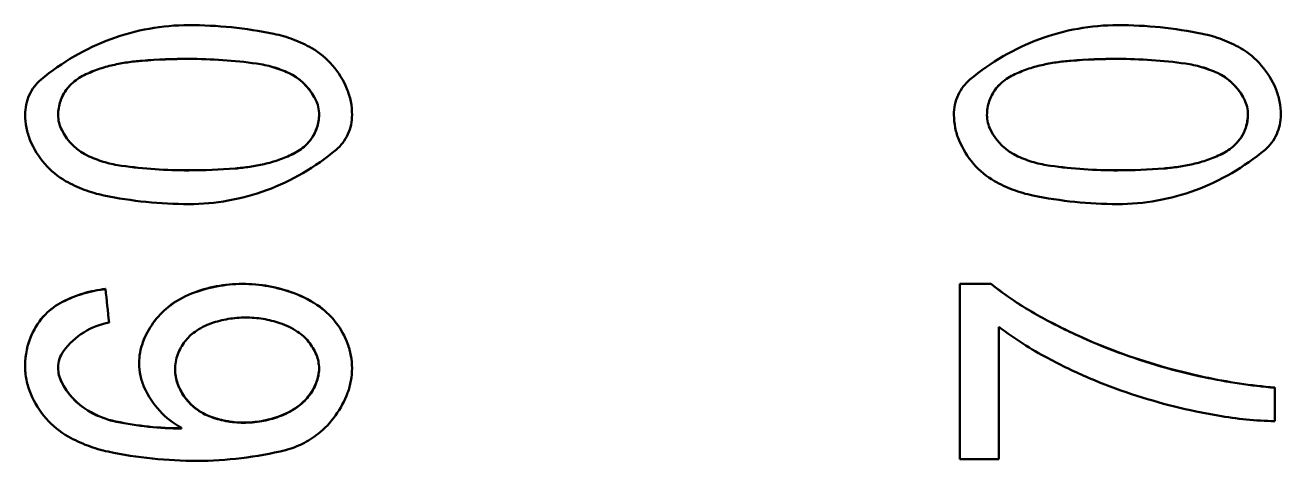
# Model space of a CAD drawing. Header units: millimetres. Extents: x -1259 to 2100, y -2965 to 1485.
# Drawn here: x 679.28 to 692.77, y 1057.17 to 1061.85 of the extents above; entities that cross this region are included whole.
import ezdxf

# ---------------------------------------------------------------- set-up
doc = ezdxf.new("R2010")
doc.units = ezdxf.units.MM
doc.header["$LTSCALE"] = 5
doc.layers.add('Visible (ISO)', color=7, linetype='Continuous', lineweight=50)

msp = doc.modelspace()

# ---------------------------------------------------------------- linework, layer by layer
at = {"layer": 'Visible (ISO)'}
for p, q in [((679.283, 1060.887), (679.283, 1060.887)), ((689.261, 1060.887), (689.261, 1060.887)), ((680.148, 1059.016), (680.148, 1059.015)), ((689.326, 1059.07), (689.66, 1059.07)), ((689.326, 1059.07), (689.326, 1059.069)), ((689.326, 1059.069), (689.326, 1057.185)), ((689.326, 1059.069), (689.66, 1059.069)), ((689.66, 1059.07), (689.66, 1059.069)), ((680.185, 1058.655), (680.185, 1058.654)), ((689.744, 1057.185), (689.744, 1058.608)), ((679.283, 1058.193), (679.283, 1058.192)), ((680.508, 1058.218), (680.508, 1058.216)), ((682.795, 1058.164), (682.795, 1058.163)), ((692.709, 1057.955), (692.709, 1057.953)), ((692.709, 1057.595), (692.709, 1057.953)), ((680.963, 1057.516), (680.963, 1057.524)), ((689.744, 1057.185), (689.326, 1057.185))]:
    msp.add_line(p, q, dxfattribs=at)
for centre, major_axis, ratio, start_param, end_param in [((681.042, 1055.004), (-6.485, 0.006), 0.999795, 4.713418, 4.790933), ((681.042, 1055), (-6.488, 0.006), 0.999795, 4.713418, 4.790893), ((691.02, 1055.004), (-6.485, 0.006), 0.999795, 4.713418, 4.790933), ((691.02, 1055), (-6.488, 0.006), 0.999795, 4.713418, 4.790893), ((682.155, 1060.871), (-0.04, -0.354), 0.799462, 1.307883, 1.709568), ((682.155, 1060.871), (-0.04, -0.354), 0.800062, 1.308109, 1.709422), ((692.133, 1060.871), (-0.04, -0.354), 0.799462, 1.307883, 1.709568), ((692.133, 1060.871), (-0.04, -0.354), 0.800062, 1.308109, 1.709422), ((681.041, 1066.501), (6.216, -0.003), 0.999215, 4.712978, 4.793175), ((681.041, 1066.498), (6.213, -0.003), 0.999215, 4.712978, 4.793217), ((691.019, 1066.501), (6.216, -0.003), 0.999215, 4.712978, 4.793175), ((691.019, 1066.498), (6.213, -0.003), 0.999215, 4.712978, 4.793217), ((680.166, 1061.101), (2.011, -19.456), 0.011986, 4.818518, 4.837172), ((680.166, 1061.101), (2.011, -19.466), 0.01198, 4.818519, 4.837173), ((681.186, 1058.132), (0.043, -0.356), 0.809817, 4.568773, 4.993765)]:
    msp.add_ellipse(centre, major_axis=major_axis, ratio=ratio, start_param=start_param, end_param=end_param, dxfattribs=at)
for points, knots in [([(679.454, 1061.265), (679.566, 1061.358), (679.686, 1061.442), (679.937, 1061.588), (680.068, 1061.65), (680.337, 1061.749), (680.476, 1061.787), (680.757, 1061.837), (680.899, 1061.85), (681.042, 1061.85)], [0, 0, 0, 0, 0.043807, 0.043807, 0.0870851, 0.0870851, 0.1299533, 0.1299533, 0.172765, 0.172765, 0.172765, 0.172765]), ([(681.042, 1061.85), (681.195, 1061.85), (681.348, 1061.842), (681.653, 1061.811), (681.804, 1061.788), (681.954, 1061.757)], [0, 0, 0, 0, 0.04591624, 0.04591624, 0.09190288, 0.09190288, 0.09190288, 0.09190288]), ([(689.432, 1061.265), (689.544, 1061.358), (689.664, 1061.442), (689.915, 1061.588), (690.046, 1061.65), (690.315, 1061.749), (690.454, 1061.787), (690.735, 1061.837), (690.877, 1061.85), (691.02, 1061.85)], [0, 0, 0, 0, 0.043807, 0.043807, 0.0870851, 0.0870851, 0.1299533, 0.1299533, 0.172765, 0.172765, 0.172765, 0.172765]), ([(691.02, 1061.85), (691.173, 1061.85), (691.326, 1061.842), (691.631, 1061.811), (691.782, 1061.788), (691.932, 1061.757)], [0, 0, 0, 0, 0.04591624, 0.04591624, 0.09190288, 0.09190288, 0.09190288, 0.09190288]), ([(681.954, 1061.757), (682.026, 1061.742), (682.096, 1061.722), (682.233, 1061.67), (682.299, 1061.638), (682.363, 1061.602)], [0, 0, 0, 0, 0.02187074, 0.02187074, 0.0439155, 0.0439155, 0.0439155, 0.0439155]), ([(691.932, 1061.757), (692.004, 1061.742), (692.074, 1061.722), (692.211, 1061.67), (692.277, 1061.638), (692.341, 1061.602)], [0, 0, 0, 0, 0.02187074, 0.02187074, 0.0439155, 0.0439155, 0.0439155, 0.0439155]), ([(682.363, 1061.602), (682.447, 1061.553), (682.522, 1061.491), (682.65, 1061.343), (682.702, 1061.257), (682.74, 1061.166)], [0, 0, 0, 0, 0.02895113, 0.02895113, 0.05859624, 0.05859624, 0.05859624, 0.05859624]), ([(692.341, 1061.602), (692.425, 1061.553), (692.5, 1061.491), (692.628, 1061.343), (692.68, 1061.257), (692.718, 1061.166)], [0, 0, 0, 0, 0.02895113, 0.02895113, 0.05859624, 0.05859624, 0.05859624, 0.05859624]), ([(680.54, 1061.468), (680.487, 1061.464), (680.434, 1061.458), (680.33, 1061.442), (680.278, 1061.432), (680.226, 1061.421)], [0, 0, 0, 0, 0.01585173, 0.01585173, 0.03170337, 0.03170337, 0.03170337, 0.03170337]), ([(680.54, 1061.468), (680.487, 1061.464), (680.434, 1061.458), (680.33, 1061.442), (680.278, 1061.432), (680.226, 1061.421)], [0, 0, 0, 0, 0.01585153, 0.01585153, 0.03170296, 0.03170296, 0.03170296, 0.03170296]), ([(681.769, 1061.437), (681.649, 1061.454), (681.528, 1061.466), (681.285, 1061.483), (681.163, 1061.487), (681.042, 1061.487)], [0, 0, 0, 0, 0.0364797, 0.0364797, 0.07295946, 0.07295946, 0.07295946, 0.07295946]), ([(681.769, 1061.437), (681.649, 1061.454), (681.528, 1061.466), (681.285, 1061.483), (681.163, 1061.487), (681.042, 1061.487)], [0, 0, 0, 0, 0.03647941, 0.03647941, 0.0729589, 0.0729589, 0.0729589, 0.0729589]), ([(682.113, 1061.336), (682.058, 1061.361), (682.002, 1061.383), (681.887, 1061.416), (681.828, 1061.429), (681.769, 1061.437)], [0, 0, 0, 0, 0.0180603, 0.0180603, 0.03601367, 0.03601367, 0.03601367, 0.03601367]), ([(682.113, 1061.336), (682.058, 1061.361), (682.002, 1061.382), (681.887, 1061.416), (681.828, 1061.429), (681.769, 1061.437)], [0, 0, 0, 0, 0.01805894, 0.01805894, 0.03601173, 0.03601173, 0.03601173, 0.03601173]), ([(690.518, 1061.468), (690.465, 1061.464), (690.412, 1061.458), (690.308, 1061.442), (690.256, 1061.432), (690.204, 1061.421)], [0, 0, 0, 0, 0.01585173, 0.01585173, 0.03170337, 0.03170337, 0.03170337, 0.03170337]), ([(690.518, 1061.468), (690.465, 1061.464), (690.412, 1061.458), (690.308, 1061.442), (690.256, 1061.432), (690.204, 1061.421)], [0, 0, 0, 0, 0.01585153, 0.01585153, 0.03170296, 0.03170296, 0.03170296, 0.03170296]), ([(691.747, 1061.437), (691.627, 1061.454), (691.506, 1061.466), (691.263, 1061.483), (691.141, 1061.487), (691.02, 1061.487)], [0, 0, 0, 0, 0.0364797, 0.0364797, 0.07295946, 0.07295946, 0.07295946, 0.07295946]), ([(691.747, 1061.437), (691.627, 1061.454), (691.506, 1061.466), (691.263, 1061.483), (691.141, 1061.487), (691.02, 1061.487)], [0, 0, 0, 0, 0.03647941, 0.03647941, 0.0729589, 0.0729589, 0.0729589, 0.0729589]), ([(692.091, 1061.336), (692.037, 1061.361), (691.98, 1061.383), (691.865, 1061.416), (691.806, 1061.429), (691.747, 1061.437)], [0, 0, 0, 0, 0.0180603, 0.0180603, 0.03601367, 0.03601367, 0.03601367, 0.03601367]), ([(692.091, 1061.336), (692.037, 1061.361), (691.98, 1061.382), (691.865, 1061.416), (691.806, 1061.429), (691.747, 1061.437)], [0, 0, 0, 0, 0.01805894, 0.01805894, 0.03601173, 0.03601173, 0.03601173, 0.03601173]), ([(679.918, 1061.313), (679.894, 1061.301), (679.87, 1061.287), (679.825, 1061.256), (679.803, 1061.239), (679.783, 1061.22)], [0, 0, 0, 0, 0.00814539, 0.00814539, 0.01637582, 0.01637582, 0.01637582, 0.01637582]), ([(679.918, 1061.313), (679.894, 1061.301), (679.87, 1061.287), (679.825, 1061.256), (679.803, 1061.239), (679.783, 1061.22)], [0, 0, 0, 0, 0.00814431, 0.00814431, 0.0163731, 0.0163731, 0.0163731, 0.0163731]), ([(680.226, 1061.421), (680.173, 1061.409), (680.121, 1061.394), (680.018, 1061.358), (679.967, 1061.337), (679.918, 1061.313)], [0, 0, 0, 0, 0.01633595, 0.01633595, 0.03276173, 0.03276173, 0.03276173, 0.03276173]), ([(680.226, 1061.421), (680.173, 1061.409), (680.121, 1061.394), (680.018, 1061.358), (679.967, 1061.336), (679.918, 1061.313)], [0, 0, 0, 0, 0.01633527, 0.01633527, 0.03275973, 0.03275973, 0.03275973, 0.03275973]), ([(682.403, 1061.05), (682.372, 1061.113), (682.33, 1061.17), (682.232, 1061.267), (682.175, 1061.307), (682.113, 1061.336)], [0, 0, 0, 0, 0.02103243, 0.02103243, 0.04155381, 0.04155381, 0.04155381, 0.04155381]), ([(689.896, 1061.313), (689.872, 1061.301), (689.848, 1061.287), (689.803, 1061.256), (689.782, 1061.239), (689.761, 1061.22)], [0, 0, 0, 0, 0.00814539, 0.00814539, 0.01637582, 0.01637582, 0.01637582, 0.01637582]), ([(689.896, 1061.313), (689.872, 1061.301), (689.848, 1061.287), (689.803, 1061.256), (689.782, 1061.239), (689.761, 1061.22)], [0, 0, 0, 0, 0.00814431, 0.00814431, 0.0163731, 0.0163731, 0.0163731, 0.0163731]), ([(690.204, 1061.421), (690.151, 1061.409), (690.099, 1061.394), (689.996, 1061.358), (689.945, 1061.337), (689.896, 1061.313)], [0, 0, 0, 0, 0.01633595, 0.01633595, 0.03276173, 0.03276173, 0.03276173, 0.03276173]), ([(690.204, 1061.421), (690.151, 1061.409), (690.099, 1061.394), (689.996, 1061.358), (689.945, 1061.336), (689.896, 1061.313)], [0, 0, 0, 0, 0.01633527, 0.01633527, 0.03275973, 0.03275973, 0.03275973, 0.03275973]), ([(692.381, 1061.05), (692.35, 1061.113), (692.308, 1061.17), (692.21, 1061.267), (692.153, 1061.307), (692.091, 1061.336)], [0, 0, 0, 0, 0.02103243, 0.02103243, 0.04155381, 0.04155381, 0.04155381, 0.04155381]), ([(679.283, 1060.887), (679.283, 1060.923), (679.287, 1060.96), (679.302, 1061.03), (679.313, 1061.065), (679.343, 1061.13), (679.361, 1061.161), (679.403, 1061.217), (679.428, 1061.242), (679.454, 1061.265)], [0, 0, 0, 0, 0.01087225, 0.01087225, 0.02166283, 0.02166283, 0.03231179, 0.03231179, 0.04278236, 0.04278236, 0.04278236, 0.04278236]), ([(679.783, 1061.22), (679.756, 1061.195), (679.732, 1061.166), (679.691, 1061.103), (679.674, 1061.068), (679.662, 1061.032)], [0, 0, 0, 0, 0.01121573, 0.01121573, 0.02263574, 0.02263574, 0.02263574, 0.02263574]), ([(682.74, 1061.166), (682.758, 1061.122), (682.772, 1061.076), (682.791, 1060.983), (682.795, 1060.935), (682.795, 1060.887)], [0, 0, 0, 0, 0.0142434, 0.0142434, 0.02857688, 0.02857688, 0.02857688, 0.02857688]), ([(689.261, 1060.887), (689.261, 1060.923), (689.265, 1060.96), (689.28, 1061.03), (689.291, 1061.065), (689.321, 1061.13), (689.339, 1061.161), (689.382, 1061.217), (689.406, 1061.242), (689.432, 1061.265)], [0, 0, 0, 0, 0.01087225, 0.01087225, 0.02166283, 0.02166283, 0.03231179, 0.03231179, 0.04278236, 0.04278236, 0.04278236, 0.04278236]), ([(689.761, 1061.22), (689.734, 1061.195), (689.71, 1061.166), (689.669, 1061.103), (689.652, 1061.068), (689.64, 1061.032)], [0, 0, 0, 0, 0.01121573, 0.01121573, 0.02263574, 0.02263574, 0.02263574, 0.02263574]), ([(692.718, 1061.166), (692.736, 1061.122), (692.75, 1061.076), (692.769, 1060.983), (692.773, 1060.935), (692.773, 1060.887)], [0, 0, 0, 0, 0.0142434, 0.0142434, 0.02857688, 0.02857688, 0.02857688, 0.02857688]), ([(679.662, 1061.032), (679.654, 1061.008), (679.648, 1060.984), (679.64, 1060.935), (679.638, 1060.909), (679.638, 1060.884)], [0, 0, 0, 0, 0.00749917, 0.00749917, 0.01503178, 0.01503178, 0.01503178, 0.01503178]), ([(682.441, 1060.888), (682.441, 1060.916), (682.438, 1060.944), (682.425, 1060.999), (682.416, 1061.025), (682.403, 1061.05)], [0, 0, 0, 0, 0.00840975, 0.00840975, 0.01674845, 0.01674845, 0.01674845, 0.01674845]), ([(689.64, 1061.032), (689.632, 1061.008), (689.626, 1060.984), (689.618, 1060.935), (689.616, 1060.909), (689.616, 1060.884)], [0, 0, 0, 0, 0.00749917, 0.00749917, 0.01503178, 0.01503178, 0.01503178, 0.01503178]), ([(692.419, 1060.888), (692.419, 1060.916), (692.416, 1060.944), (692.403, 1060.999), (692.394, 1061.025), (692.381, 1061.05)], [0, 0, 0, 0, 0.00840975, 0.00840975, 0.01674845, 0.01674845, 0.01674845, 0.01674845]), ([(679.338, 1060.612), (679.32, 1060.655), (679.306, 1060.7), (679.288, 1060.793), (679.283, 1060.84), (679.283, 1060.887)], [0, 0, 0, 0, 0.014091, 0.014091, 0.02827231, 0.02827231, 0.02827231, 0.02827231]), ([(679.638, 1060.884), (679.638, 1060.857), (679.641, 1060.829), (679.654, 1060.775), (679.663, 1060.749), (679.676, 1060.724)], [0, 0, 0, 0, 0.00835341, 0.00835341, 0.01663391, 0.01663391, 0.01663391, 0.01663391]), ([(679.638, 1060.884), (679.638, 1060.857), (679.641, 1060.829), (679.654, 1060.775), (679.663, 1060.749), (679.676, 1060.724)], [0, 0, 0, 0, 0.00834912, 0.00834912, 0.01662582, 0.01662582, 0.01662582, 0.01662582]), ([(682.795, 1060.887), (682.795, 1060.851), (682.792, 1060.815), (682.776, 1060.744), (682.765, 1060.71), (682.736, 1060.645), (682.718, 1060.615), (682.675, 1060.559), (682.651, 1060.533), (682.625, 1060.511)], [0, 0, 0, 0, 0.01084531, 0.01084531, 0.02160922, 0.02160922, 0.03223192, 0.03223192, 0.04267677, 0.04267677, 0.04267677, 0.04267677]), ([(689.316, 1060.612), (689.298, 1060.655), (689.284, 1060.7), (689.266, 1060.793), (689.261, 1060.84), (689.261, 1060.887)], [0, 0, 0, 0, 0.014091, 0.014091, 0.02827231, 0.02827231, 0.02827231, 0.02827231]), ([(689.616, 1060.884), (689.616, 1060.857), (689.619, 1060.829), (689.632, 1060.775), (689.641, 1060.749), (689.654, 1060.724)], [0, 0, 0, 0, 0.00835341, 0.00835341, 0.01663391, 0.01663391, 0.01663391, 0.01663391]), ([(689.616, 1060.884), (689.616, 1060.857), (689.619, 1060.829), (689.632, 1060.775), (689.641, 1060.749), (689.654, 1060.724)], [0, 0, 0, 0, 0.00834912, 0.00834912, 0.01662582, 0.01662582, 0.01662582, 0.01662582]), ([(692.773, 1060.887), (692.773, 1060.851), (692.77, 1060.815), (692.754, 1060.744), (692.743, 1060.71), (692.714, 1060.645), (692.696, 1060.615), (692.653, 1060.559), (692.629, 1060.533), (692.603, 1060.511)], [0, 0, 0, 0, 0.01084531, 0.01084531, 0.02160922, 0.02160922, 0.03223192, 0.03223192, 0.04267677, 0.04267677, 0.04267677, 0.04267677]), ([(682.295, 1060.557), (682.323, 1060.583), (682.348, 1060.612), (682.389, 1060.676), (682.406, 1060.711), (682.418, 1060.748)], [0, 0, 0, 0, 0.01135824, 0.01135824, 0.0229261, 0.0229261, 0.0229261, 0.0229261]), ([(692.273, 1060.557), (692.301, 1060.583), (692.326, 1060.612), (692.367, 1060.676), (692.384, 1060.711), (692.396, 1060.748)], [0, 0, 0, 0, 0.01135824, 0.01135824, 0.0229261, 0.0229261, 0.0229261, 0.0229261]), ([(679.718, 1060.175), (679.634, 1060.223), (679.558, 1060.286), (679.43, 1060.434), (679.377, 1060.52), (679.338, 1060.612)], [0, 0, 0, 0, 0.02907119, 0.02907119, 0.05883924, 0.05883924, 0.05883924, 0.05883924]), ([(682.625, 1060.511), (682.513, 1060.417), (682.393, 1060.334), (682.143, 1060.188), (682.013, 1060.126), (681.744, 1060.027), (681.606, 1059.99), (681.326, 1059.94), (681.184, 1059.927), (681.042, 1059.927)], [0, 0, 0, 0, 0.0436851, 0.0436851, 0.0868429, 0.0868429, 0.129592, 0.129592, 0.1722832, 0.1722832, 0.1722832, 0.1722832]), ([(682.16, 1060.465), (682.184, 1060.477), (682.208, 1060.491), (682.253, 1060.522), (682.275, 1060.539), (682.295, 1060.557)], [0, 0, 0, 0, 0.00816866, 0.00816866, 0.016422, 0.016422, 0.016422, 0.016422]), ([(682.16, 1060.466), (682.184, 1060.477), (682.208, 1060.491), (682.253, 1060.522), (682.275, 1060.539), (682.295, 1060.557)], [0, 0, 0, 0, 0.00816759, 0.00816759, 0.01641929, 0.01641929, 0.01641929, 0.01641929]), ([(689.696, 1060.175), (689.612, 1060.223), (689.536, 1060.286), (689.408, 1060.434), (689.355, 1060.52), (689.316, 1060.612)], [0, 0, 0, 0, 0.02907119, 0.02907119, 0.05883924, 0.05883924, 0.05883924, 0.05883924]), ([(692.603, 1060.511), (692.491, 1060.417), (692.371, 1060.334), (692.121, 1060.188), (691.991, 1060.126), (691.722, 1060.027), (691.584, 1059.99), (691.304, 1059.94), (691.162, 1059.927), (691.02, 1059.927)], [0, 0, 0, 0, 0.0436851, 0.0436851, 0.0868429, 0.0868429, 0.129592, 0.129592, 0.1722832, 0.1722832, 0.1722832, 0.1722832]), ([(692.138, 1060.465), (692.162, 1060.477), (692.186, 1060.491), (692.231, 1060.522), (692.253, 1060.539), (692.273, 1060.557)], [0, 0, 0, 0, 0.00816866, 0.00816866, 0.016422, 0.016422, 0.016422, 0.016422]), ([(692.138, 1060.466), (692.162, 1060.477), (692.186, 1060.491), (692.231, 1060.522), (692.253, 1060.539), (692.273, 1060.557)], [0, 0, 0, 0, 0.00816759, 0.00816759, 0.01641929, 0.01641929, 0.01641929, 0.01641929]), ([(679.971, 1060.439), (680.027, 1060.414), (680.084, 1060.393), (680.2, 1060.36), (680.259, 1060.347), (680.319, 1060.339)], [0, 0, 0, 0, 0.0182188, 0.0182188, 0.03633571, 0.03633571, 0.03633571, 0.03633571]), ([(679.971, 1060.439), (680.027, 1060.414), (680.084, 1060.393), (680.2, 1060.36), (680.259, 1060.347), (680.319, 1060.339)], [0, 0, 0, 0, 0.01821749, 0.01821749, 0.03633384, 0.03633384, 0.03633384, 0.03633384]), ([(681.54, 1060.309), (681.592, 1060.314), (681.644, 1060.32), (681.748, 1060.336), (681.8, 1060.345), (681.851, 1060.357)], [0, 0, 0, 0, 0.01574971, 0.01574971, 0.03149932, 0.03149932, 0.03149932, 0.03149932]), ([(681.54, 1060.31), (681.592, 1060.314), (681.644, 1060.32), (681.748, 1060.336), (681.8, 1060.346), (681.851, 1060.357)], [0, 0, 0, 0, 0.0157495, 0.0157495, 0.0314989, 0.0314989, 0.0314989, 0.0314989]), ([(681.851, 1060.357), (681.904, 1060.369), (681.957, 1060.384), (682.06, 1060.421), (682.11, 1060.442), (682.16, 1060.466)], [0, 0, 0, 0, 0.01636497, 0.01636497, 0.03281748, 0.03281748, 0.03281748, 0.03281748]), ([(681.851, 1060.357), (681.904, 1060.369), (681.957, 1060.384), (682.06, 1060.42), (682.11, 1060.441), (682.16, 1060.465)], [0, 0, 0, 0, 0.01636565, 0.01636565, 0.03281947, 0.03281947, 0.03281947, 0.03281947]), ([(689.949, 1060.439), (690.005, 1060.414), (690.062, 1060.393), (690.178, 1060.36), (690.237, 1060.347), (690.297, 1060.339)], [0, 0, 0, 0, 0.0182188, 0.0182188, 0.03633571, 0.03633571, 0.03633571, 0.03633571]), ([(689.949, 1060.439), (690.005, 1060.414), (690.062, 1060.393), (690.178, 1060.36), (690.237, 1060.347), (690.297, 1060.339)], [0, 0, 0, 0, 0.01821749, 0.01821749, 0.03633384, 0.03633384, 0.03633384, 0.03633384]), ([(691.518, 1060.309), (691.57, 1060.314), (691.622, 1060.32), (691.726, 1060.336), (691.778, 1060.345), (691.829, 1060.357)], [0, 0, 0, 0, 0.01574971, 0.01574971, 0.03149932, 0.03149932, 0.03149932, 0.03149932]), ([(691.518, 1060.31), (691.57, 1060.314), (691.622, 1060.32), (691.726, 1060.336), (691.778, 1060.346), (691.829, 1060.357)], [0, 0, 0, 0, 0.0157495, 0.0157495, 0.0314989, 0.0314989, 0.0314989, 0.0314989]), ([(691.829, 1060.357), (691.882, 1060.369), (691.935, 1060.384), (692.038, 1060.421), (692.089, 1060.442), (692.138, 1060.466)], [0, 0, 0, 0, 0.01636497, 0.01636497, 0.03281748, 0.03281748, 0.03281748, 0.03281748]), ([(691.829, 1060.357), (691.882, 1060.369), (691.935, 1060.384), (692.038, 1060.42), (692.089, 1060.441), (692.138, 1060.465)], [0, 0, 0, 0, 0.01636565, 0.01636565, 0.03281947, 0.03281947, 0.03281947, 0.03281947]), ([(680.319, 1060.339), (680.439, 1060.322), (680.559, 1060.31), (680.8, 1060.294), (680.921, 1060.289), (681.042, 1060.289)], [0, 0, 0, 0, 0.0362469, 0.0362469, 0.07249386, 0.07249386, 0.07249386, 0.07249386]), ([(680.319, 1060.339), (680.439, 1060.323), (680.559, 1060.31), (680.8, 1060.294), (680.921, 1060.29), (681.042, 1060.29)], [0, 0, 0, 0, 0.03624663, 0.03624663, 0.07249332, 0.07249332, 0.07249332, 0.07249332]), ([(690.297, 1060.339), (690.417, 1060.322), (690.537, 1060.31), (690.778, 1060.294), (690.899, 1060.289), (691.02, 1060.289)], [0, 0, 0, 0, 0.0362469, 0.0362469, 0.07249386, 0.07249386, 0.07249386, 0.07249386]), ([(690.297, 1060.339), (690.417, 1060.323), (690.537, 1060.31), (690.778, 1060.294), (690.899, 1060.29), (691.02, 1060.29)], [0, 0, 0, 0, 0.03624663, 0.03624663, 0.07249332, 0.07249332, 0.07249332, 0.07249332]), ([(680.129, 1060.02), (680.057, 1060.035), (679.986, 1060.055), (679.849, 1060.107), (679.782, 1060.139), (679.718, 1060.175)], [0, 0, 0, 0, 0.02195878, 0.02195878, 0.04409052, 0.04409052, 0.04409052, 0.04409052]), ([(690.107, 1060.02), (690.035, 1060.035), (689.964, 1060.055), (689.827, 1060.107), (689.76, 1060.139), (689.696, 1060.175)], [0, 0, 0, 0, 0.02195878, 0.02195878, 0.04409052, 0.04409052, 0.04409052, 0.04409052]), ([(681.042, 1059.927), (680.889, 1059.927), (680.735, 1059.935), (680.431, 1059.966), (680.279, 1059.989), (680.129, 1060.02)], [0, 0, 0, 0, 0.04594796, 0.04594796, 0.09196619, 0.09196619, 0.09196619, 0.09196619]), ([(691.02, 1059.927), (690.867, 1059.927), (690.714, 1059.935), (690.409, 1059.966), (690.257, 1059.989), (690.107, 1060.02)], [0, 0, 0, 0, 0.04594796, 0.04594796, 0.09196619, 0.09196619, 0.09196619, 0.09196619]), ([(679.685, 1058.877), (679.758, 1058.914), (679.833, 1058.944), (679.988, 1058.99), (680.067, 1059.006), (680.148, 1059.016)], [0, 0, 0, 0, 0.02436474, 0.02436474, 0.04855659, 0.04855659, 0.04855659, 0.04855659]), ([(679.685, 1058.876), (679.758, 1058.912), (679.833, 1058.943), (679.988, 1058.989), (680.067, 1059.005), (680.148, 1059.015)], [0, 0, 0, 0, 0.02436699, 0.02436699, 0.0485598, 0.0485598, 0.0485598, 0.0485598]), ([(681.617, 1059.069), (681.524, 1059.069), (681.431, 1059.06), (681.248, 1059.025), (681.158, 1058.999), (681.071, 1058.965)], [-0.05592269, -0.05592269, -0.05592269, -0.05592269, -0.02795895, -0.02795895, 0, 0, 0, 0]), ([(681.617, 1059.069), (681.712, 1059.069), (681.806, 1059.06), (681.992, 1059.027), (682.084, 1059.002), (682.173, 1058.969)], [0, 0, 0, 0, 0.02838006, 0.02838006, 0.0567566, 0.0567566, 0.0567566, 0.0567566]), ([(690.159, 1058.735), (690.298, 1058.657), (690.441, 1058.585), (690.731, 1058.451), (690.878, 1058.39), (691.027, 1058.335)], [0, 0, 0, 0, 0.04804496, 0.04804496, 0.09587349, 0.09587349, 0.09587349, 0.09587349]), ([(691.027, 1058.334), (690.877, 1058.389), (690.73, 1058.45), (690.44, 1058.584), (690.298, 1058.656), (690.159, 1058.734)], [-0.09588716, -0.09588716, -0.09588716, -0.09588716, -0.04794317, -0.04794317, 0, 0, 0, 0]), ([(680.185, 1058.654), (680.09, 1058.637), (679.997, 1058.601), (679.913, 1058.549), (679.83, 1058.496), (679.755, 1058.427), (679.695, 1058.345)], [-2.980197, -2.980197, -2.980197, -2.980197, -2.6121479, -2.6121479, -2.6121479, -2.2440988, -2.2440988, -2.2440988, -2.2440988]), ([(681.284, 1058.646), (681.253, 1058.635), (681.223, 1058.622), (681.164, 1058.592), (681.136, 1058.575), (681.109, 1058.556)], [0, 0, 0, 0, 0.00986716, 0.00986716, 0.01982192, 0.01982192, 0.01982192, 0.01982192]), ([(681.651, 1058.708), (681.589, 1058.708), (681.527, 1058.703), (681.404, 1058.682), (681.343, 1058.666), (681.284, 1058.646)], [0, 0, 0, 0, 0.01867427, 0.01867427, 0.03742434, 0.03742434, 0.03742434, 0.03742434]), ([(682.021, 1058.648), (681.962, 1058.668), (681.901, 1058.683), (681.777, 1058.703), (681.714, 1058.708), (681.651, 1058.708)], [0, 0, 0, 0, 0.01886408, 0.01886408, 0.03765658, 0.03765658, 0.03765658, 0.03765658]), ([(682.21, 1058.556), (682.181, 1058.575), (682.15, 1058.593), (682.087, 1058.623), (682.054, 1058.637), (682.021, 1058.648)], [0, 0, 0, 0, 0.01058484, 0.01058484, 0.02108684, 0.02108684, 0.02108684, 0.02108684]), ([(689.744, 1058.608), (689.828, 1058.544), (689.913, 1058.484), (690.089, 1058.372), (690.18, 1058.319), (690.272, 1058.27)], [-0.06290511, -0.06290511, -0.06290511, -0.06290511, -0.03145271, -0.03145271, 0, 0, 0, 0]), ([(681.109, 1058.556), (681.067, 1058.527), (681.031, 1058.491), (680.968, 1058.409), (680.943, 1058.363), (680.924, 1058.315)], [0, 0, 0, 0, 0.01532328, 0.01532328, 0.03098433, 0.03098433, 0.03098433, 0.03098433]), ([(682.412, 1058.308), (682.391, 1058.358), (682.363, 1058.406), (682.295, 1058.49), (682.255, 1058.526), (682.21, 1058.556)], [0, 0, 0, 0, 0.01651512, 0.01651512, 0.03266724, 0.03266724, 0.03266724, 0.03266724]), ([(679.695, 1058.345), (679.676, 1058.32), (679.662, 1058.292), (679.643, 1058.233), (679.638, 1058.201), (679.638, 1058.169)], [0, 0, 0, 0, 0.00941133, 0.00941133, 0.01895988, 0.01895988, 0.01895988, 0.01895988]), ([(680.508, 1058.218), (680.508, 1058.256), (680.511, 1058.295), (680.525, 1058.37), (680.535, 1058.407), (680.548, 1058.443)], [0, 0, 0, 0, 0.01162388, 0.01162388, 0.02318813, 0.02318813, 0.02318813, 0.02318813]), ([(680.508, 1058.216), (680.508, 1058.255), (680.511, 1058.293), (680.525, 1058.368), (680.535, 1058.405), (680.548, 1058.441)], [0, 0, 0, 0, 0.01163003, 0.01163003, 0.02320005, 0.02320005, 0.02320005, 0.02320005]), ([(682.747, 1058.43), (682.763, 1058.388), (682.775, 1058.344), (682.791, 1058.255), (682.795, 1058.21), (682.795, 1058.164)], [0, 0, 0, 0, 0.01366508, 0.01366508, 0.02740095, 0.02740095, 0.02740095, 0.02740095]), ([(682.747, 1058.429), (682.763, 1058.386), (682.775, 1058.342), (682.791, 1058.253), (682.795, 1058.208), (682.795, 1058.163)], [0, 0, 0, 0, 0.0136719, 0.0136719, 0.02741504, 0.02741504, 0.02741504, 0.02741504]), ([(691.027, 1058.335), (691.177, 1058.28), (691.33, 1058.23), (691.637, 1058.141), (691.792, 1058.102), (691.949, 1058.069)], [0, 0, 0, 0, 0.04812166, 0.04812166, 0.09610249, 0.09610249, 0.09610249, 0.09610249]), ([(691.027, 1058.334), (691.177, 1058.278), (691.33, 1058.228), (691.637, 1058.139), (691.792, 1058.1), (691.949, 1058.067)], [0, 0, 0, 0, 0.04812619, 0.04812619, 0.09610997, 0.09610997, 0.09610997, 0.09610997]), ([(679.343, 1057.889), (679.323, 1057.937), (679.308, 1057.987), (679.288, 1058.088), (679.283, 1058.14), (679.283, 1058.192)], [0, 0, 0, 0, 0.01563817, 0.01563817, 0.03137434, 0.03137434, 0.03137434, 0.03137434]), ([(680.563, 1057.957), (680.545, 1057.998), (680.531, 1058.04), (680.512, 1058.127), (680.508, 1058.172), (680.508, 1058.216)], [0, 0, 0, 0, 0.01344433, 0.01344433, 0.02698332, 0.02698332, 0.02698332, 0.02698332]), ([(680.924, 1058.315), (680.914, 1058.288), (680.907, 1058.261), (680.897, 1058.205), (680.894, 1058.177), (680.894, 1058.148)], [0, 0, 0, 0, 0.00854858, 0.00854858, 0.01714248, 0.01714248, 0.01714248, 0.01714248]), ([(682.441, 1058.16), (682.441, 1058.186), (682.438, 1058.211), (682.429, 1058.26), (682.422, 1058.285), (682.412, 1058.308)], [0, 0, 0, 0, 0.00766915, 0.00766915, 0.01529186, 0.01529186, 0.01529186, 0.01529186]), ([(691.169, 1057.886), (691.015, 1057.937), (690.863, 1057.994), (690.563, 1058.122), (690.416, 1058.193), (690.272, 1058.27)], [0, 0, 0, 0, 0.04883878, 0.04883878, 0.09791039, 0.09791039, 0.09791039, 0.09791039]), ([(679.638, 1058.169), (679.638, 1058.143), (679.641, 1058.117), (679.653, 1058.065), (679.662, 1058.04), (679.674, 1058.016)], [0.00015186, 0.00015186, 0.00015186, 0.00015186, 0.00816785, 0.00816785, 0.01626641, 0.01626641, 0.01626641, 0.01626641]), ([(679.638, 1058.169), (679.638, 1058.143), (679.641, 1058.116), (679.653, 1058.063), (679.662, 1058.038), (679.674, 1058.014)], [0, 0, 0, 0, 0.00817204, 0.00817204, 0.01627434, 0.01627434, 0.01627434, 0.01627434]), ([(680.894, 1058.148), (680.894, 1058.123), (680.896, 1058.097), (680.905, 1058.047), (680.912, 1058.022), (680.921, 1057.998)], [0, 0, 0, 0, 0.00779002, 0.00779002, 0.01554162, 0.01554162, 0.01554162, 0.01554162]), ([(682.411, 1058.006), (682.421, 1058.031), (682.428, 1058.056), (682.438, 1058.108), (682.441, 1058.134), (682.441, 1058.16)], [0, 0, 0, 0, 0.00794775, 0.00794775, 0.01594272, 0.01594272, 0.01594272, 0.01594272]), ([(682.411, 1058.008), (682.421, 1058.032), (682.428, 1058.057), (682.438, 1058.109), (682.441, 1058.134), (682.441, 1058.16)], [0, 0, 0, 0, 0.00794395, 0.00794395, 0.01578249, 0.01578249, 0.01578249, 0.01578249]), ([(682.795, 1058.163), (682.795, 1058.118), (682.791, 1058.073), (682.775, 1057.985), (682.764, 1057.941), (682.748, 1057.899)], [0, 0, 0, 0, 0.01365201, 0.01365201, 0.02723397, 0.02723397, 0.02723397, 0.02723397]), ([(691.949, 1058.069), (692.074, 1058.042), (692.2, 1058.019), (692.454, 1057.981), (692.581, 1057.966), (692.709, 1057.955)], [0, 0, 0, 0, 0.03850145, 0.03850145, 0.07695097, 0.07695097, 0.07695097, 0.07695097]), ([(691.949, 1058.067), (692.074, 1058.04), (692.2, 1058.018), (692.454, 1057.98), (692.581, 1057.964), (692.709, 1057.953)], [0, 0, 0, 0, 0.03850254, 0.03850254, 0.07695269, 0.07695269, 0.07695269, 0.07695269]), ([(679.674, 1058.014), (679.707, 1057.951), (679.747, 1057.892), (679.843, 1057.789), (679.897, 1057.744), (679.956, 1057.708)], [0, 0, 0, 0, 0.02146869, 0.02146869, 0.04249071, 0.04249071, 0.04249071, 0.04249071]), ([(680.963, 1057.524), (680.875, 1057.571), (680.796, 1057.632), (680.66, 1057.779), (680.604, 1057.865), (680.563, 1057.957)], [0, 0, 0, 0, 0.029865, 0.029865, 0.06044958, 0.06044958, 0.06044958, 0.06044958]), ([(680.921, 1057.998), (680.939, 1057.949), (680.963, 1057.902), (681.022, 1057.817), (681.057, 1057.779), (681.096, 1057.746)], [0, 0, 0, 0, 0.01582522, 0.01582522, 0.03135101, 0.03135101, 0.03135101, 0.03135101]), ([(682.203, 1057.743), (682.249, 1057.775), (682.29, 1057.814), (682.361, 1057.903), (682.39, 1057.953), (682.411, 1058.006)], [0, 0, 0, 0, 0.01696328, 0.01696328, 0.03429278, 0.03429278, 0.03429278, 0.03429278]), ([(679.746, 1057.429), (679.657, 1057.48), (679.576, 1057.546), (679.44, 1057.702), (679.384, 1057.793), (679.343, 1057.889)], [0, 0, 0, 0, 0.03098801, 0.03098801, 0.0627208, 0.0627208, 0.0627208, 0.0627208]), ([(692.097, 1057.654), (691.94, 1057.681), (691.784, 1057.714), (691.474, 1057.791), (691.321, 1057.836), (691.169, 1057.886)], [0, 0, 0, 0, 0.04784045, 0.04784045, 0.09580959, 0.09580959, 0.09580959, 0.09580959]), ([(679.956, 1057.71), (680.003, 1057.682), (680.053, 1057.657), (680.154, 1057.617), (680.206, 1057.602), (680.26, 1057.591)], [0, 0, 0, 0, 0.01648675, 0.01648675, 0.03283083, 0.03283083, 0.03283083, 0.03283083]), ([(679.956, 1057.708), (680.003, 1057.68), (680.053, 1057.656), (680.154, 1057.616), (680.206, 1057.6), (680.26, 1057.589)], [0, 0, 0, 0, 0.01648868, 0.01648868, 0.03283364, 0.03283364, 0.03283364, 0.03283364]), ([(681.096, 1057.748), (681.121, 1057.727), (681.147, 1057.709), (681.201, 1057.676), (681.229, 1057.662), (681.259, 1057.65)], [0, 0, 0, 0, 0.00960589, 0.00960589, 0.01910966, 0.01910966, 0.01910966, 0.01910966]), ([(681.096, 1057.746), (681.121, 1057.726), (681.147, 1057.707), (681.201, 1057.674), (681.229, 1057.66), (681.259, 1057.649)], [0, 0, 0, 0, 0.00960762, 0.00960762, 0.01911243, 0.01911243, 0.01911243, 0.01911243]), ([(681.259, 1057.65), (681.317, 1057.627), (681.378, 1057.609), (681.502, 1057.585), (681.565, 1057.579), (681.628, 1057.579)], [0, 0, 0, 0, 0.01900202, 0.01900202, 0.03790449, 0.03790449, 0.03790449, 0.03790449]), ([(681.259, 1057.649), (681.317, 1057.625), (681.378, 1057.607), (681.502, 1057.584), (681.565, 1057.578), (681.628, 1057.578)], [0, 0, 0, 0, 0.01900306, 0.01900306, 0.03790584, 0.03790584, 0.03790584, 0.03790584]), ([(682.01, 1057.645), (682.044, 1057.657), (682.077, 1057.672), (682.142, 1057.705), (682.173, 1057.724), (682.203, 1057.745)], [0, 0, 0, 0, 0.01089448, 0.01089448, 0.02188015, 0.02188015, 0.02188015, 0.02188015]), ([(682.01, 1057.643), (682.044, 1057.656), (682.077, 1057.67), (682.142, 1057.703), (682.173, 1057.722), (682.203, 1057.743)], [0, 0, 0, 0, 0.01089541, 0.01089541, 0.02188265, 0.02188265, 0.02188265, 0.02188265]), ([(692.709, 1057.595), (692.606, 1057.597), (692.504, 1057.603), (692.3, 1057.623), (692.198, 1057.636), (692.097, 1057.654)], [0, 0, 0, 0, 0.03076945, 0.03076945, 0.06153877, 0.06153877, 0.06153877, 0.06153877]), ([(680.26, 1057.591), (680.375, 1057.567), (680.492, 1057.548), (680.727, 1057.524), (680.845, 1057.518), (680.963, 1057.518)], [0, 0, 0, 0, 0.03543966, 0.03543966, 0.07082243, 0.07082243, 0.07082243, 0.07082243]), ([(680.26, 1057.589), (680.375, 1057.565), (680.492, 1057.547), (680.727, 1057.522), (680.845, 1057.516), (680.963, 1057.516)], [0, 0, 0, 0, 0.03544048, 0.03544048, 0.07082363, 0.07082363, 0.07082363, 0.07082363]), ([(681.628, 1057.579), (681.693, 1057.579), (681.758, 1057.585), (681.886, 1057.607), (681.949, 1057.624), (682.01, 1057.645)], [0, 0, 0, 0, 0.0194235, 0.0194235, 0.03893061, 0.03893061, 0.03893061, 0.03893061]), ([(681.628, 1057.578), (681.693, 1057.578), (681.758, 1057.583), (681.886, 1057.605), (681.949, 1057.622), (682.01, 1057.643)], [0, 0, 0, 0, 0.01942364, 0.01942364, 0.0389315, 0.0389315, 0.0389315, 0.0389315]), ([(680.176, 1057.267), (680.101, 1057.282), (680.027, 1057.304), (679.883, 1057.359), (679.813, 1057.391), (679.746, 1057.429)], [0, 0, 0, 0, 0.02307242, 0.02307242, 0.04632643, 0.04632643, 0.04632643, 0.04632643]), ([(682.43, 1057.458), (682.378, 1057.417), (682.322, 1057.381), (682.205, 1057.323), (682.143, 1057.3), (682.08, 1057.284)], [0, 0, 0, 0, 0.01988125, 0.01988125, 0.03950879, 0.03950879, 0.03950879, 0.03950879]), ([(681.128, 1057.168), (680.969, 1057.168), (680.809, 1057.176), (680.491, 1057.209), (680.333, 1057.234), (680.176, 1057.267)], [0, 0, 0, 0, 0.04791856, 0.04791856, 0.09591609, 0.09591609, 0.09591609, 0.09591609]), ([(682.08, 1057.284), (681.924, 1057.246), (681.766, 1057.217), (681.448, 1057.178), (681.288, 1057.168), (681.128, 1057.168)], [0, 0, 0, 0, 0.04812957, 0.04812957, 0.09614963, 0.09614963, 0.09614963, 0.09614963])]:
    msp.add_open_spline(points, degree=3, knots=knots, dxfattribs=at)
for points in [[(682.389, 1061.076), (682.325, 1061.191), (682.227, 1061.283), (682.113, 1061.336)], [(692.367, 1061.076), (692.303, 1061.191), (692.205, 1061.283), (692.091, 1061.336)], [(679.783, 1061.22), (679.74, 1061.181), (679.705, 1061.131), (679.679, 1061.076)], [(689.761, 1061.22), (689.718, 1061.181), (689.683, 1061.131), (689.657, 1061.076)], [(679.676, 1060.724), (679.741, 1060.596), (679.847, 1060.494), (679.971, 1060.439)], [(679.676, 1060.724), (679.741, 1060.597), (679.847, 1060.494), (679.971, 1060.439)], [(682.295, 1060.557), (682.351, 1060.608), (682.393, 1060.674), (682.418, 1060.748)], [(689.654, 1060.724), (689.719, 1060.596), (689.825, 1060.494), (689.949, 1060.439)], [(689.654, 1060.724), (689.719, 1060.597), (689.825, 1060.494), (689.949, 1060.439)], [(692.273, 1060.557), (692.329, 1060.608), (692.371, 1060.674), (692.396, 1060.748)], [(681.071, 1058.966), (681.246, 1059.035), (681.432, 1059.07), (681.617, 1059.07)], [(681.617, 1059.07), (681.806, 1059.07), (681.994, 1059.036), (682.173, 1058.97)], [(689.66, 1059.07), (689.818, 1058.944), (689.985, 1058.832), (690.159, 1058.735)], [(689.66, 1059.069), (689.818, 1058.943), (689.985, 1058.831), (690.159, 1058.734)], [(679.501, 1058.742), (679.555, 1058.797), (679.617, 1058.843), (679.685, 1058.877)], [(679.501, 1058.74), (679.555, 1058.796), (679.617, 1058.842), (679.685, 1058.876)], [(680.82, 1058.821), (680.896, 1058.882), (680.982, 1058.931), (681.071, 1058.966)], [(680.82, 1058.82), (680.896, 1058.881), (680.982, 1058.93), (681.071, 1058.965)], [(682.173, 1058.97), (682.271, 1058.934), (682.365, 1058.884), (682.451, 1058.822)], [(682.173, 1058.969), (682.271, 1058.933), (682.365, 1058.883), (682.451, 1058.82)], [(679.352, 1058.521), (679.389, 1058.603), (679.44, 1058.679), (679.501, 1058.742)], [(679.352, 1058.52), (679.389, 1058.602), (679.44, 1058.677), (679.501, 1058.74)], [(680.548, 1058.443), (680.604, 1058.592), (680.699, 1058.725), (680.82, 1058.821)], [(680.548, 1058.441), (680.604, 1058.591), (680.699, 1058.723), (680.82, 1058.82)], [(682.451, 1058.822), (682.583, 1058.726), (682.688, 1058.588), (682.747, 1058.43)], [(682.451, 1058.82), (682.583, 1058.725), (682.688, 1058.587), (682.747, 1058.429)], [(679.283, 1058.193), (679.283, 1058.306), (679.307, 1058.419), (679.352, 1058.521)], [(679.283, 1058.192), (679.283, 1058.305), (679.307, 1058.418), (679.352, 1058.52)], [(679.674, 1058.016), (679.739, 1057.888), (679.838, 1057.781), (679.956, 1057.71)], [(680.921, 1057.999), (680.957, 1057.901), (681.018, 1057.813), (681.096, 1057.748)], [(682.203, 1057.745), (682.294, 1057.808), (682.368, 1057.901), (682.411, 1058.008)], [(682.748, 1057.899), (682.682, 1057.724), (682.571, 1057.57), (682.43, 1057.458)]]:
    msp.add_open_spline(points, degree=3, dxfattribs=at)

doc.saveas('drawing.dxf')
